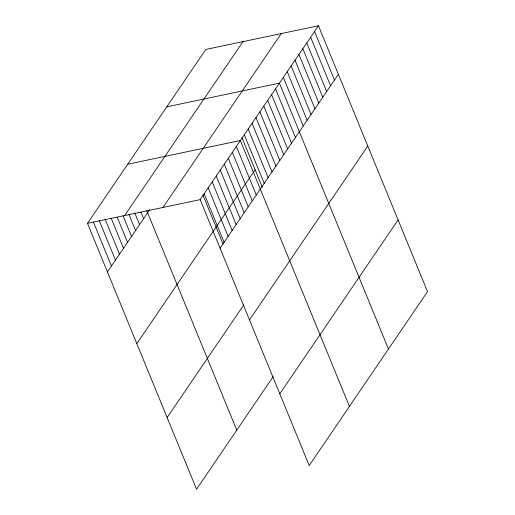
<?xml version="1.0" encoding="UTF-8"?>
<svg xmlns="http://www.w3.org/2000/svg" width="515" height="515" viewBox="0 0 515 515"><rect width="100%" height="100%" fill="white"/><g stroke="black" fill="none" stroke-linecap="round" stroke-linejoin="round"><path stroke-width="0.77" d="M273.207 376.574L196.543 489.25L87.492 223.349L205.794 49.466L318.457 25.75L427.508 291.651L309.206 465.534L200.148 199.633L318.457 25.75M124.669 215.521L242.977 41.638M107.41 271.926L149.807 209.618M162.972 207.461L281.28 33.578M136.829 343.64L255.131 169.757M220.072 248.211L338.381 74.327M167.13 417.536L243.795 304.854M249.485 319.931L367.794 146.048M279.793 393.821L398.095 219.937M166.757 106.843L279.413 83.134L388.471 349.035M127.714 164.227L240.376 140.511L349.428 406.419M87.492 223.349L200.148 199.633M314.549 31.486L334.473 80.063M310.648 37.228L330.572 85.805M306.747 42.964L326.665 91.541M302.839 48.7L322.763 97.284M298.938 54.442L318.856 103.019M295.031 60.178L314.955 108.755M291.13 65.92L311.054 114.497M287.222 71.656L307.146 120.233M283.321 77.392L303.245 125.969M275.512 88.87L295.436 137.447M271.605 94.606L291.529 143.189M267.703 100.348L287.628 148.925M263.796 106.084L283.72 154.661M259.895 111.826L279.819 160.403M255.987 117.562L275.911 166.139M252.086 123.297L272.01 171.875M248.185 129.04L268.103 177.617M244.277 134.776L264.201 183.353M241.928 137.556L262.347 187.351M236.353 146.427L256.277 195.005M232.329 152.337L252.253 200.914M228.306 158.253L248.23 206.83M224.282 164.163L244.207 212.74M220.259 170.072L240.183 218.65M216.242 175.988L236.16 224.566M212.219 181.898L232.143 230.475M208.195 187.814L228.119 236.391M204.172 193.724L224.096 242.301M202.884 194.94L223.021 244.026M146.73 210.596L236.765 430.128M140.898 212.09L143.614 218.714M134.763 212.856L139.591 224.63M128.93 214.349L135.567 230.54M123.098 215.843L131.55 236.456M117.259 217.343L127.527 242.365M111.124 218.103L123.503 248.275M104.989 218.862L119.48 254.191M99.157 220.356L115.457 260.101M93.324 221.856L111.433 266.017"/></g></svg>
